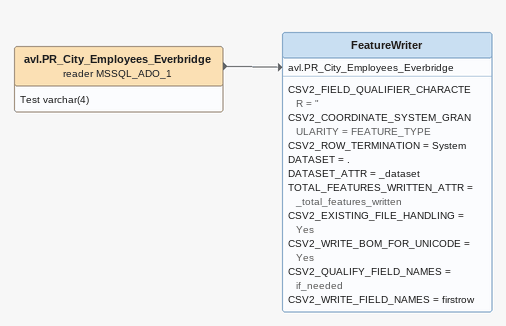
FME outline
avl.PR_City_Employees_Everbridge (reader MSSQL_ADO_1)
    attributes: Test varchar(4)
    -> FeatureWriter [avl.PR_City_Employees_Everbridge]
FeatureWriter
    CSV2_FIELD_QUALIFIER_CHARACTER = "
    CSV2_COORDINATE_SYSTEM_GRANULARITY = FEATURE_TYPE
    CSV2_ROW_TERMINATION = System
    DATASET = .
    DATASET_ATTR = _dataset
    TOTAL_FEATURES_WRITTEN_ATTR = _total_features_written
    CSV2_EXISTING_FILE_HANDLING = Yes
    CSV2_WRITE_BOM_FOR_UNICODE = Yes
    CSV2_QUALIFY_FIELD_NAMES = if_needed
    CSV2_WRITE_FIELD_NAMES = firstrow
